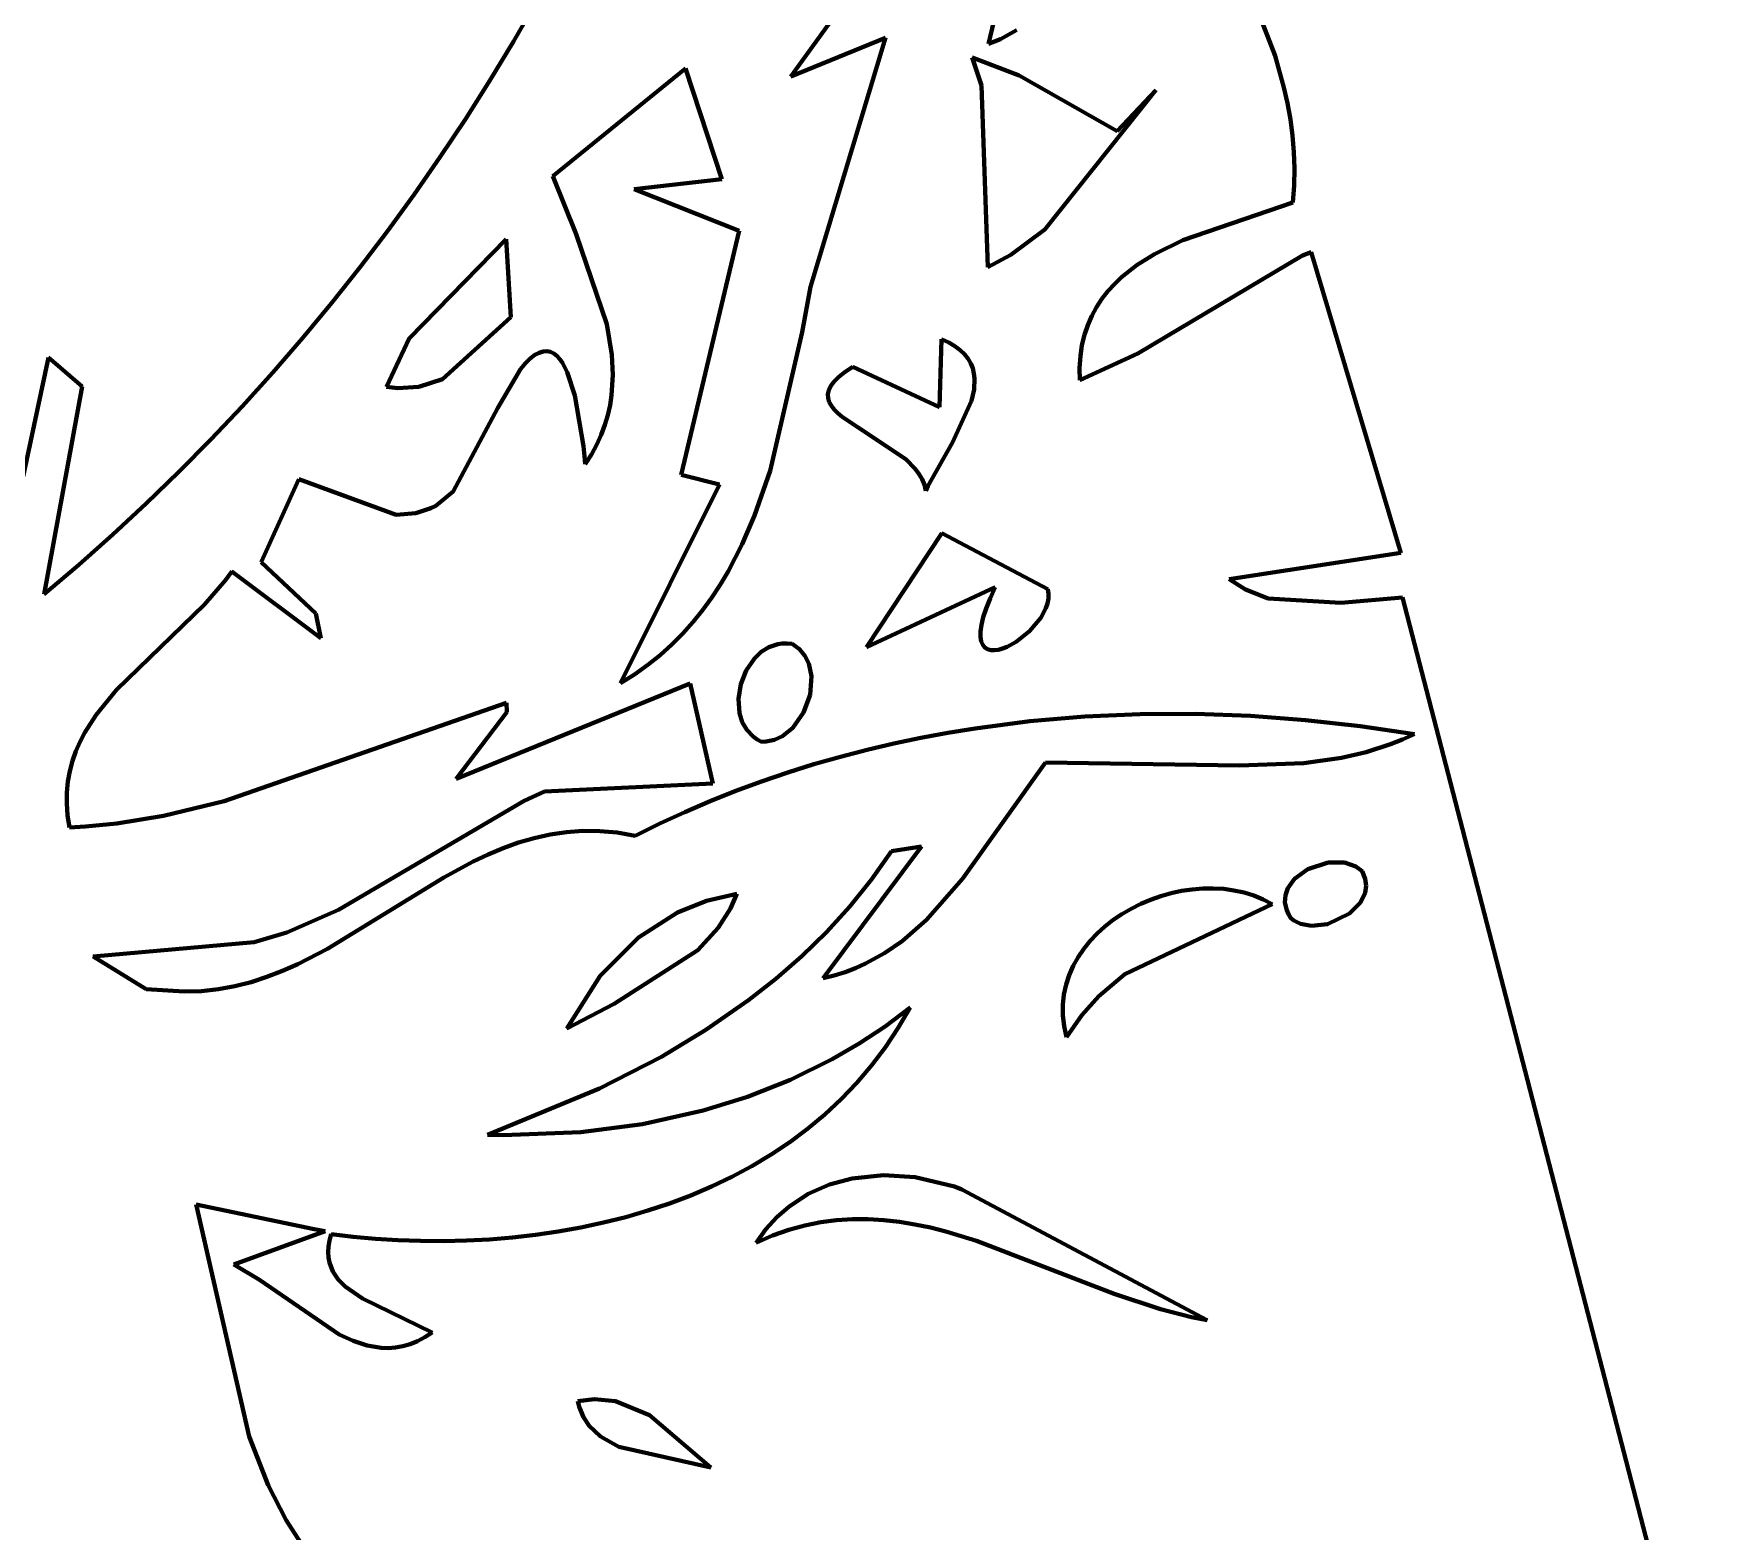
# Model space of a CAD drawing. Header units: millimetres. Extents: x 0 to 9.3, y 0 to 12.
# Drawn here: x 2.994 to 3.839, y 6.597 to 7.349 of the extents above; entities that cross this region are included whole.
import ezdxf

# ---------------------------------------------------------------- set-up
doc = ezdxf.new("R2010")
doc.units = ezdxf.units.MM
doc.layers.add('color#000000ff', color=7, linetype='CONTINUOUS', lineweight=100)
doc.layers.add('color#ffffffff', color=7, linetype='CONTINUOUS', lineweight=100)

msp = doc.modelspace()

# ---------------------------------------------------------------- linework, layer by layer
at = {"layer": 'color#000000ff'}
for p, q in [((3.47346, 7.34386), (3.49113, 7.41854)), ((3.61741, 7.33773), (3.59083, 7.40714)), ((3.40997, 7.37713), (3.37424, 7.32747)), ((3.23481, 7.34499), (3.24621, 7.36482)), ((3.48755, 7.35071), (3.47953, 7.34619)), ((3.22298, 7.3254), (3.23481, 7.34499)), ((3.37424, 7.32747), (3.42172, 7.34687)), ((3.42172, 7.34687), (3.38404, 7.22171)), ((3.47953, 7.34619), (3.47346, 7.34386)), ((3.32126, 7.33145), (3.25467, 7.2773)), ((3.33958, 7.27582), (3.32126, 7.33145)), ((3.46516, 7.33698), (3.48882, 7.3279)), ((3.46997, 7.32296), (3.46516, 7.33698)), ((3.62181, 7.32195), (3.61741, 7.33773)), ((3.21074, 7.30607), (3.22298, 7.3254)), ((3.47318, 7.2317), (3.46997, 7.32296)), ((3.48882, 7.3279), (3.53803, 7.3)), ((3.55745, 7.32062), (3.50176, 7.25051)), ((3.53803, 7.3), (3.55745, 7.32062)), ((3.62359, 7.31396), (3.62181, 7.32195)), ((3.19809, 7.28701), (3.21074, 7.30607)), ((3.62505, 7.30589), (3.62359, 7.31396)), ((3.62615, 7.29774), (3.62505, 7.30589)), ((3.62685, 7.28949), (3.62615, 7.29774)), ((3.62712, 7.28114), (3.62685, 7.28949)), ((3.18505, 7.26821), (3.19809, 7.28701)), ((3.62693, 7.27268), (3.62712, 7.28114)), ((3.25467, 7.2773), (3.26638, 7.2483)), ((3.29544, 7.27086), (3.33958, 7.27582)), ((3.62624, 7.2641), (3.62693, 7.27268)), ((3.1716, 7.2497), (3.18505, 7.26821)), ((3.3482, 7.24991), (3.29544, 7.27086)), ((3.57111, 7.2452), (3.62624, 7.2641)), ((3.15777, 7.23149), (3.1716, 7.2497)), ((3.26638, 7.2483), (3.28179, 7.20296)), ((3.3191, 7.12734), (3.3482, 7.24991)), ((3.50176, 7.25051), (3.48464, 7.23788)), ((3.23112, 7.24564), (3.18241, 7.19578)), ((3.23348, 7.2065), (3.23112, 7.24564)), ((3.54816, 7.23277), (3.55688, 7.23821)), ((3.55688, 7.23821), (3.57111, 7.2452)), ((3.63548, 7.23915), (3.63118, 7.23745)), ((3.68052, 7.08821), (3.63548, 7.23915)), ((3.14355, 7.21357), (3.15777, 7.23149)), ((3.48464, 7.23788), (3.47318, 7.2317)), ((3.54027, 7.22659), (3.54816, 7.23277)), ((3.63118, 7.23745), (3.5485, 7.18822)), ((3.38404, 7.22171), (3.37978, 7.19893)), ((3.53337, 7.21956), (3.53669, 7.22319)), ((3.53669, 7.22319), (3.54027, 7.22659)), ((3.12896, 7.19596), (3.14355, 7.21357)), ((3.52764, 7.2116), (3.53035, 7.2157)), ((3.53035, 7.2157), (3.53337, 7.21956)), ((3.19921, 7.17545), (3.23348, 7.2065)), ((3.52326, 7.20258), (3.52527, 7.20723)), ((3.52527, 7.20723), (3.52764, 7.2116)), ((3.11398, 7.17868), (3.12896, 7.19596)), ((3.18241, 7.19578), (3.17103, 7.17154)), ((3.28179, 7.20296), (3.28429, 7.18768)), ((3.37978, 7.19893), (3.36372, 7.12928)), ((3.52039, 7.19243), (3.52162, 7.19765)), ((3.52162, 7.19765), (3.52326, 7.20258)), ((3.24556, 7.18754), (3.2433, 7.1858)), ((3.2477, 7.1887), (3.24556, 7.18754)), ((3.24971, 7.18932), (3.2477, 7.1887)), ((3.25161, 7.18943), (3.24971, 7.18932)), ((3.25339, 7.18906), (3.25161, 7.18943)), ((3.25507, 7.18825), (3.25339, 7.18906)), ((3.25663, 7.18704), (3.25507, 7.18825)), ((3.28429, 7.18768), (3.28478, 7.17752)), ((3.44876, 7.16131), (3.44982, 7.19553)), ((3.44982, 7.19553), (3.45344, 7.19385)), ((3.45344, 7.19385), (3.45655, 7.19201)), ((3.45655, 7.19201), (3.45919, 7.19003)), ((3.45919, 7.19003), (3.46138, 7.18792)), ((3.46138, 7.18792), (3.46315, 7.18568)), ((3.5485, 7.18822), (3.5193, 7.17482)), ((3.51957, 7.18688), (3.52039, 7.19243)), ((2.98862, 7.12652), (3.00127, 7.18625)), ((3.00127, 7.18625), (3.01824, 7.17174)), ((3.23838, 7.18043), (3.22701, 7.16105)), ((3.24091, 7.18344), (3.23838, 7.18043)), ((3.2433, 7.1858), (3.24091, 7.18344)), ((3.25809, 7.18547), (3.25663, 7.18704)), ((3.25945, 7.18356), (3.25809, 7.18547)), ((3.26189, 7.17889), (3.25945, 7.18356)), ((3.26572, 7.16711), (3.26189, 7.17889)), ((3.39832, 7.17663), (3.40141, 7.17909)), ((3.40141, 7.17909), (3.40526, 7.18166)), ((3.40526, 7.18166), (3.44876, 7.16131)), ((3.46315, 7.18568), (3.46451, 7.18333)), ((3.46451, 7.18333), (3.4655, 7.18087)), ((3.4655, 7.18087), (3.46614, 7.17831)), ((3.51921, 7.18102), (3.51957, 7.18688)), ((3.5193, 7.17482), (3.51921, 7.18102)), ((3.01824, 7.17174), (2.99919, 7.06737)), ((3.09865, 7.16172), (3.11398, 7.17868)), ((3.17103, 7.17154), (3.17672, 7.1709)), ((3.17672, 7.1709), (3.1873, 7.17154)), ((3.1873, 7.17154), (3.19921, 7.17545)), ((3.28478, 7.17752), (3.28415, 7.16741)), ((3.39325, 7.16989), (3.39429, 7.17205)), ((3.39429, 7.17205), (3.39597, 7.17429)), ((3.39597, 7.17429), (3.39832, 7.17663)), ((3.46614, 7.17831), (3.46645, 7.17567)), ((3.46645, 7.17567), (3.46618, 7.17017)), ((3.27001, 7.14179), (3.26572, 7.16711)), ((3.28337, 7.16239), (3.28225, 7.15738)), ((3.28415, 7.16741), (3.28337, 7.16239)), ((3.3928, 7.16782), (3.39325, 7.16989)), ((3.3929, 7.16582), (3.3928, 7.16782)), ((3.3935, 7.16388), (3.3929, 7.16582)), ((3.39455, 7.16199), (3.3935, 7.16388)), ((3.39601, 7.16013), (3.39455, 7.16199)), ((3.46491, 7.16443), (3.45533, 7.14362)), ((3.46618, 7.17017), (3.46491, 7.16443)), ((3.08295, 7.1451), (3.09865, 7.16172)), ((3.22701, 7.16105), (3.20463, 7.11903)), ((3.28225, 7.15738), (3.28078, 7.1524)), ((3.39784, 7.15831), (3.39601, 7.16013)), ((3.39998, 7.15651), (3.39784, 7.15831)), ((3.4079, 7.15113), (3.39998, 7.15651)), ((3.06689, 7.12882), (3.08295, 7.1451)), ((3.27893, 7.14745), (3.27669, 7.14252)), ((3.28078, 7.1524), (3.27893, 7.14745)), ((3.4319, 7.1352), (3.4079, 7.15113)), ((3.27056, 7.13675), (3.27001, 7.14179)), ((3.27094, 7.13278), (3.27056, 7.13675)), ((3.27403, 7.13763), (3.27094, 7.13278)), ((3.27669, 7.14252), (3.27403, 7.13763)), ((3.45533, 7.14362), (3.44301, 7.12172)), ((3.05048, 7.11291), (3.06689, 7.12882)), ((3.36372, 7.12928), (3.35595, 7.10689)), ((3.43661, 7.13042), (3.4319, 7.1352)), ((3.43852, 7.12786), (3.43661, 7.13042)), ((3.1271, 7.12522), (3.10819, 7.08339)), ((3.17602, 7.10719), (3.1271, 7.12522)), ((3.28868, 7.02271), (3.33832, 7.12255)), ((3.33832, 7.12255), (3.3191, 7.12734)), ((3.44008, 7.12517), (3.43852, 7.12786)), ((3.44124, 7.12233), (3.44008, 7.12517)), ((3.44196, 7.11935), (3.44124, 7.12233)), ((3.44301, 7.12172), (3.44196, 7.11935)), ((3.03372, 7.09735), (3.05048, 7.11291)), ((3.19587, 7.11175), (3.19336, 7.11056)), ((3.20463, 7.11903), (3.19587, 7.11175)), ((3.18586, 7.10812), (3.17602, 7.10719)), ((3.19336, 7.11056), (3.18586, 7.10812)), ((3.35595, 7.10689), (3.34976, 7.09254)), ((3.01662, 7.08217), (3.03372, 7.09735)), ((3.41219, 7.04077), (3.45007, 7.09811)), ((3.45007, 7.09811), (3.50323, 7.06984)), ((3.34976, 7.09254), (3.34263, 7.07877)), ((3.59439, 7.07487), (3.68052, 7.08821)), ((2.99919, 7.06737), (3.01662, 7.08217)), ((3.09344, 7.0787), (3.09031, 7.07444)), ((3.13811, 7.04526), (3.09344, 7.0787)), ((3.10819, 7.08339), (3.13557, 7.05762)), ((3.34263, 7.07877), (3.33867, 7.07214)), ((3.09031, 7.07444), (3.07969, 7.06219)), ((3.33867, 7.07214), (3.33443, 7.0657)), ((3.47683, 7.07091), (3.41219, 7.04077)), ((3.47424, 7.06523), (3.47683, 7.07091)), ((3.50323, 7.06984), (3.50359, 7.06754)), ((3.6025, 7.06973), (3.59439, 7.07487)), ((3.61387, 7.06529), (3.6025, 7.06973)), ((3.07969, 7.06219), (3.03554, 7.01933)), ((3.33443, 7.0657), (3.3299, 7.05947)), ((3.47223, 7.0602), (3.47424, 7.06523)), ((3.50305, 7.06278), (3.50223, 7.06035)), ((3.50352, 7.06518), (3.50305, 7.06278)), ((3.50359, 7.06754), (3.50352, 7.06518)), ((3.65042, 7.06312), (3.61387, 7.06529)), ((3.68136, 7.06573), (3.65042, 7.06312)), ((3.83947, 6.45528), (3.68136, 7.06573)), ((3.13557, 7.05762), (3.13811, 7.04526)), ((3.32505, 7.05345), (3.31989, 7.04766)), ((3.3299, 7.05947), (3.32505, 7.05345)), ((3.46985, 7.05193), (3.47079, 7.05577)), ((3.47079, 7.05577), (3.47223, 7.0602)), ((3.49967, 7.05556), (3.49411, 7.04889)), ((3.50223, 7.06035), (3.49967, 7.05556)), ((3.31989, 7.04766), (3.31438, 7.04212)), ((3.46938, 7.04591), (3.4694, 7.04866)), ((3.46977, 7.04368), (3.46938, 7.04591)), ((3.4694, 7.04866), (3.46985, 7.05193)), ((3.47052, 7.04192), (3.46977, 7.04368)), ((3.49411, 7.04889), (3.48739, 7.04348)), ((3.30852, 7.03684), (3.3023, 7.03184)), ((3.31438, 7.04212), (3.30852, 7.03684)), ((3.35174, 7.02909), (3.35585, 7.03513)), ((3.35585, 7.03513), (3.35928, 7.03838)), ((3.35928, 7.03838), (3.3632, 7.04083)), ((3.3632, 7.04083), (3.36756, 7.04232)), ((3.36756, 7.04232), (3.36989, 7.04265)), ((3.36989, 7.04265), (3.37231, 7.04268)), ((3.37231, 7.04268), (3.37482, 7.04239)), ((3.37482, 7.04239), (3.37849, 7.03975)), ((3.37849, 7.03975), (3.38125, 7.03644)), ((3.38125, 7.03644), (3.38317, 7.0326)), ((3.4716, 7.04063), (3.47052, 7.04192)), ((3.47296, 7.03976), (3.4716, 7.04063)), ((3.47457, 7.03929), (3.47296, 7.03976)), ((3.4764, 7.0392), (3.47457, 7.03929)), ((3.4784, 7.03946), (3.4764, 7.0392)), ((3.48054, 7.04005), (3.4784, 7.03946)), ((3.48278, 7.04093), (3.48054, 7.04005)), ((3.48739, 7.04348), (3.48278, 7.04093)), ((3.29569, 7.02712), (3.28868, 7.02271)), ((3.3023, 7.03184), (3.29569, 7.02712)), ((3.34902, 7.02213), (3.35174, 7.02909)), ((3.38317, 7.0326), (3.38455, 7.02613)), ((3.03554, 7.01933), (3.02531, 7.0068)), ((3.20601, 6.97458), (3.3236, 7.02258)), ((3.3236, 7.02258), (3.33492, 6.97225)), ((3.34785, 7.01479), (3.34902, 7.02213)), ((3.38455, 7.02613), (3.38385, 7.01689)), ((3.08964, 6.96347), (3.23139, 7.01284)), ((3.23139, 7.01284), (3.23159, 7.0082)), ((3.34839, 7.0076), (3.34785, 7.01479)), ((3.38385, 7.01689), (3.38061, 7.00793)), ((3.02531, 7.0068), (3.01965, 6.99794)), ((3.23159, 7.0082), (3.20601, 6.97458)), ((3.34979, 7.00316), (3.34839, 7.0076)), ((3.35208, 6.99918), (3.34979, 7.00316)), ((3.38061, 7.00793), (3.37522, 7.00029)), ((3.46671, 7), (3.4942, 7.00354)), ((3.4942, 7.00354), (3.52184, 7.00591)), ((3.52184, 7.00591), (3.54957, 7.00712)), ((3.54957, 7.00712), (3.57732, 7.00722)), ((3.57732, 7.00722), (3.60504, 7.00623)), ((3.60504, 7.00623), (3.63266, 7.00419)), ((3.63266, 7.00419), (3.66012, 7.00113)), ((3.01724, 6.99331), (3.01516, 6.98855)), ((3.01965, 6.99794), (3.01724, 6.99331)), ((3.3553, 6.99583), (3.35208, 6.99918)), ((3.35728, 6.99444), (3.3553, 6.99583)), ((3.35951, 6.99326), (3.35728, 6.99444)), ((3.36176, 6.99333), (3.35951, 6.99326)), ((3.36603, 6.99424), (3.36176, 6.99333)), ((3.36999, 6.99608), (3.36603, 6.99424)), ((3.37522, 7.00029), (3.36999, 6.99608)), ((3.4259, 6.99239), (3.43944, 6.99524)), ((3.43944, 6.99524), (3.45305, 6.99777)), ((3.45305, 6.99777), (3.46671, 7)), ((3.66012, 7.00113), (3.68736, 6.99707)), ((3.6814, 6.99437), (3.67539, 6.99198)), ((3.68736, 6.99707), (3.6814, 6.99437)), ((3.01516, 6.98855), (3.01343, 6.98363)), ((3.38577, 6.98196), (3.39906, 6.98576)), ((3.39906, 6.98576), (3.41244, 6.98924)), ((3.41244, 6.98924), (3.4259, 6.99239)), ((3.65075, 6.9852), (3.63178, 6.98254)), ((3.66317, 6.98807), (3.65075, 6.9852)), ((3.67539, 6.99198), (3.66317, 6.98807)), ((3.01207, 6.97854), (3.01112, 6.97328)), ((3.01343, 6.98363), (3.01207, 6.97854)), ((3.35951, 6.97337), (3.37259, 6.97783)), ((3.37259, 6.97783), (3.38577, 6.98196)), ((3.50212, 6.98288), (3.46033, 6.92438)), ((3.59952, 6.9814), (3.50212, 6.98288)), ((3.63178, 6.98254), (3.59952, 6.9814)), ((3.0106, 6.96783), (3.01053, 6.96218)), ((3.01112, 6.97328), (3.0106, 6.96783)), ((3.2505, 6.96835), (3.24016, 6.96367)), ((3.33492, 6.97225), (3.2505, 6.96835)), ((3.33371, 6.96344), (3.34655, 6.96858)), ((3.34655, 6.96858), (3.35951, 6.97337)), ((3.01053, 6.96218), (3.01095, 6.95631)), ((3.05908, 6.95597), (3.08964, 6.96347)), ((3.24016, 6.96367), (3.14704, 6.90887)), ((3.321, 6.95797), (3.33371, 6.96344)), ((3.01095, 6.95631), (3.01188, 6.95022)), ((3.01188, 6.95022), (3.01989, 6.95063)), ((3.01989, 6.95063), (3.03572, 6.95214)), ((3.03572, 6.95214), (3.05908, 6.95597)), ((3.296, 6.94597), (3.30843, 6.95215)), ((3.30843, 6.95215), (3.321, 6.95797)), ((3.22971, 6.93981), (3.23743, 6.9426)), ((3.23743, 6.9426), (3.24527, 6.94491)), ((3.24527, 6.94491), (3.25326, 6.94671)), ((3.25326, 6.94671), (3.26142, 6.94793)), ((3.26142, 6.94793), (3.26976, 6.94852)), ((3.26976, 6.94852), (3.27829, 6.94843)), ((3.27829, 6.94843), (3.28703, 6.9476)), ((3.28703, 6.9476), (3.296, 6.94597)), ((3.21462, 6.93304), (3.22211, 6.9366)), ((3.22211, 6.9366), (3.22971, 6.93981)), ((3.39036, 6.87444), (3.43978, 6.94065)), ((3.42478, 6.93834), (3.41467, 6.924)), ((3.43978, 6.94065), (3.42478, 6.93834)), ((3.19985, 6.92504), (3.21462, 6.93304)), ((3.6271, 6.92442), (3.63374, 6.92931)), ((3.63374, 6.92931), (3.64395, 6.93264)), ((3.64395, 6.93264), (3.6523, 6.93254)), ((3.6523, 6.93254), (3.65794, 6.93055)), ((3.65794, 6.93055), (3.66115, 6.92822)), ((3.66115, 6.92822), (3.66268, 6.92449)), ((3.14153, 6.88926), (3.19985, 6.92504)), ((3.34709, 6.91681), (3.33173, 6.9134)), ((3.34379, 6.90952), (3.34709, 6.91681)), ((3.41467, 6.924), (3.40374, 6.91043)), ((3.46033, 6.92438), (3.44224, 6.90381)), ((3.55997, 6.91572), (3.56517, 6.91719)), ((3.56517, 6.91719), (3.57044, 6.91832)), ((3.57044, 6.91832), (3.57574, 6.91912)), ((3.57574, 6.91912), (3.58105, 6.91955)), ((3.58105, 6.91955), (3.58634, 6.91962)), ((3.58634, 6.91962), (3.59158, 6.91931)), ((3.59158, 6.91931), (3.59673, 6.91861)), ((3.59673, 6.91861), (3.60177, 6.91751)), ((3.60177, 6.91751), (3.60666, 6.916)), ((3.62252, 6.91626), (3.62374, 6.91975)), ((3.62374, 6.91975), (3.6271, 6.92442)), ((3.66258, 6.91733), (3.66022, 6.91245)), ((3.66311, 6.92084), (3.66258, 6.91733)), ((3.66268, 6.92449), (3.66311, 6.92084)), ((3.14704, 6.90887), (3.12108, 6.89753)), ((3.33173, 6.9134), (3.31731, 6.90758)), ((3.33764, 6.89974), (3.34379, 6.90952)), ((3.40374, 6.91043), (3.39204, 6.89761)), ((3.54046, 6.90672), (3.54509, 6.90941)), ((3.61589, 6.9117), (3.54197, 6.87652)), ((3.54509, 6.90941), (3.5499, 6.91182)), ((3.5499, 6.91182), (3.55487, 6.91392)), ((3.55487, 6.91392), (3.55997, 6.91572)), ((3.60666, 6.916), (3.61138, 6.91407)), ((3.61138, 6.91407), (3.61589, 6.9117)), ((3.6223, 6.91254), (3.62252, 6.91626)), ((3.62319, 6.90865), (3.6223, 6.91254)), ((3.6241, 6.90665), (3.62319, 6.90865)), ((3.66022, 6.91245), (3.65479, 6.90692)), ((3.31731, 6.90758), (3.2977, 6.895)), ((3.44224, 6.90381), (3.43005, 6.89318)), ((3.52804, 6.89701), (3.53191, 6.90051)), ((3.53191, 6.90051), (3.53606, 6.90375)), ((3.53606, 6.90375), (3.54046, 6.90672)), ((3.62534, 6.90463), (3.6241, 6.90665)), ((3.62684, 6.90352), (3.62534, 6.90463)), ((3.63015, 6.90188), (3.62684, 6.90352)), ((3.63574, 6.90081), (3.63015, 6.90188)), ((3.6437, 6.90166), (3.63574, 6.90081)), ((3.65479, 6.90692), (3.6437, 6.90166)), ((3.10459, 6.89264), (3.02371, 6.88536)), ((3.12108, 6.89753), (3.10459, 6.89264)), ((3.2977, 6.895), (3.27835, 6.87564)), ((3.3275, 6.88855), (3.33764, 6.89974)), ((3.39204, 6.89761), (3.37964, 6.88552)), ((3.43005, 6.89318), (3.4212, 6.88704)), ((3.52126, 6.88929), (3.52447, 6.89327)), ((3.52447, 6.89327), (3.52804, 6.89701)), ((3.02371, 6.88536), (3.05034, 6.86893)), ((3.12649, 6.88152), (3.14153, 6.88926)), ((3.28544, 6.86169), (3.3275, 6.88855)), ((3.37964, 6.88552), (3.36659, 6.87413)), ((3.4212, 6.88704), (3.41168, 6.8818)), ((3.51596, 6.88069), (3.51841, 6.8851)), ((3.51841, 6.8851), (3.52126, 6.88929)), ((3.10306, 6.87256), (3.111, 6.87512)), ((3.111, 6.87512), (3.11881, 6.87813)), ((3.11881, 6.87813), (3.12649, 6.88152)), ((3.27835, 6.87564), (3.26162, 6.84928)), ((3.396, 6.87585), (3.39036, 6.87444)), ((3.40143, 6.87756), (3.396, 6.87585)), ((3.40666, 6.87954), (3.40143, 6.87756)), ((3.41168, 6.8818), (3.40666, 6.87954)), ((3.5124, 6.87127), (3.51395, 6.87607)), ((3.51395, 6.87607), (3.51596, 6.88069)), ((3.54197, 6.87652), (3.52893, 6.86553)), ((3.05034, 6.86893), (3.06951, 6.86778)), ((3.06951, 6.86778), (3.07819, 6.86805)), ((3.07819, 6.86805), (3.08667, 6.86897)), ((3.08667, 6.86897), (3.09495, 6.87049)), ((3.09495, 6.87049), (3.10306, 6.87256)), ((3.36659, 6.87413), (3.35296, 6.86342)), ((3.5108, 6.86115), (3.51134, 6.8663)), ((3.51134, 6.8663), (3.5124, 6.87127)), ((3.26162, 6.84928), (3.28544, 6.86169)), ((3.35296, 6.86342), (3.33154, 6.84856)), ((3.42146, 6.85029), (3.43403, 6.85978)), ((3.43403, 6.85978), (3.4281, 6.84953)), ((3.51082, 6.85585), (3.5108, 6.86115)), ((3.52893, 6.86553), (3.52024, 6.85588)), ((3.40843, 6.84164), (3.42146, 6.85029)), ((3.4281, 6.84953), (3.42166, 6.83981)), ((3.51143, 6.8504), (3.51082, 6.85585)), ((3.51264, 6.84482), (3.51143, 6.8504)), ((3.52024, 6.85588), (3.51264, 6.84482)), ((3.33154, 6.84856), (3.30914, 6.83506)), ((3.39496, 6.83378), (3.40843, 6.84164)), ((3.30914, 6.83506), (3.2781, 6.81906)), ((3.37404, 6.82348), (3.39496, 6.83378)), ((3.42166, 6.83981), (3.41473, 6.83061)), ((3.41473, 6.83061), (3.40733, 6.82193)), ((3.2781, 6.81906), (3.22186, 6.7959)), ((3.35238, 6.8149), (3.37404, 6.82348)), ((3.40733, 6.82193), (3.39949, 6.81374)), ((3.29966, 6.80123), (3.3301, 6.80798)), ((3.3301, 6.80798), (3.35238, 6.8149)), ((3.39949, 6.81374), (3.39124, 6.80606)), ((3.26868, 6.79719), (3.29966, 6.80123)), ((3.3826, 6.79886), (3.37359, 6.79214)), ((3.39124, 6.80606), (3.3826, 6.79886)), ((3.22186, 6.7959), (3.22966, 6.79573)), ((3.22966, 6.79573), (3.26868, 6.79719)), ((3.37359, 6.79214), (3.36424, 6.78588)), ((3.36424, 6.78588), (3.35457, 6.78009)), ((3.34461, 6.77475), (3.33439, 6.76985)), ((3.35457, 6.78009), (3.34461, 6.77475)), ((3.39359, 6.7708), (3.40491, 6.77385)), ((3.40491, 6.77385), (3.42063, 6.77549)), ((3.42063, 6.77549), (3.43664, 6.7745)), ((3.43664, 6.7745), (3.4563, 6.76979)), ((3.32392, 6.76539), (3.31323, 6.76135)), ((3.33439, 6.76985), (3.32392, 6.76539)), ((3.37308, 6.75973), (3.38291, 6.76612)), ((3.38291, 6.76612), (3.39359, 6.7708)), ((3.4563, 6.76979), (3.4601, 6.76841)), ((3.4601, 6.76841), (3.58318, 6.70279)), ((3.13484, 6.74851), (3.07547, 6.76078)), ((3.07547, 6.76078), (3.1021, 6.6443)), ((3.30234, 6.75773), (3.29129, 6.75451)), ((3.31323, 6.76135), (3.30234, 6.75773)), ((3.36709, 6.7545), (3.37308, 6.75973)), ((3.14036, 6.74737), (3.13484, 6.74851)), ((3.26877, 6.74927), (3.25735, 6.74723)), ((3.28009, 6.7517), (3.26877, 6.74927)), ((3.29129, 6.75451), (3.28009, 6.7517)), ((3.35677, 6.74161), (3.36164, 6.74847)), ((3.36164, 6.74847), (3.36709, 6.7545)), ((3.37308, 6.74808), (3.36495, 6.74519)), ((3.38116, 6.75031), (3.37308, 6.74808)), ((3.38918, 6.75194), (3.38116, 6.75031)), ((3.39716, 6.75298), (3.38918, 6.75194)), ((3.40509, 6.75348), (3.39716, 6.75298)), ((3.41299, 6.75349), (3.40509, 6.75348)), ((3.42085, 6.75303), (3.41299, 6.75349)), ((3.42868, 6.75214), (3.42085, 6.75303)), ((3.43647, 6.75086), (3.42868, 6.75214)), ((3.44424, 6.74923), (3.43647, 6.75086)), ((3.45199, 6.74729), (3.44424, 6.74923)), ((3.09444, 6.73062), (3.14036, 6.74737)), ((3.14202, 6.73966), (3.14187, 6.73683)), ((3.14249, 6.74267), (3.14202, 6.73966)), ((3.14331, 6.74586), (3.14249, 6.74267)), ((3.15434, 6.74457), (3.14331, 6.74586)), ((3.16551, 6.74357), (3.15434, 6.74457)), ((3.17681, 6.74288), (3.16551, 6.74357)), ((3.18821, 6.7425), (3.17681, 6.74288)), ((3.19969, 6.74243), (3.18821, 6.7425)), ((3.21122, 6.7427), (3.19969, 6.74243)), ((3.22277, 6.7433), (3.21122, 6.7427)), ((3.23433, 6.74425), (3.22277, 6.7433)), ((3.24586, 6.74556), (3.23433, 6.74425)), ((3.25735, 6.74723), (3.24586, 6.74556)), ((3.36495, 6.74519), (3.35677, 6.74161)), ((3.46742, 6.74262), (3.45199, 6.74729)), ((3.53656, 6.716), (3.46742, 6.74262)), ((3.14187, 6.73683), (3.14203, 6.73418)), ((3.14203, 6.73418), (3.14249, 6.73168)), ((3.14249, 6.73168), (3.14419, 6.72713)), ((3.10732, 6.72306), (3.09444, 6.73062)), ((3.14738, 6.69548), (3.10732, 6.72306)), ((3.14419, 6.72713), (3.14685, 6.72312)), ((3.14685, 6.72312), (3.15032, 6.71957)), ((3.15032, 6.71957), (3.15909, 6.71357)), ((3.55976, 6.70826), (3.53656, 6.716)), ((3.15909, 6.71357), (3.19406, 6.69656)), ((3.57535, 6.7043), (3.55976, 6.70826)), ((3.58318, 6.70279), (3.57535, 6.7043)), ((3.15432, 6.69227), (3.14738, 6.69548)), ((3.16133, 6.68999), (3.15432, 6.69227)), ((3.16844, 6.68884), (3.16133, 6.68999)), ((3.17202, 6.68874), (3.16844, 6.68884)), ((3.17563, 6.68901), (3.17202, 6.68874)), ((3.17927, 6.68966), (3.17563, 6.68901)), ((3.18293, 6.69071), (3.17927, 6.68966)), ((3.18661, 6.6922), (3.18293, 6.69071)), ((3.19032, 6.69414), (3.18661, 6.6922)), ((3.19406, 6.69656), (3.19032, 6.69414)), ((3.26713, 6.66196), (3.27555, 6.66298)), ((3.26789, 6.65914), (3.26713, 6.66196)), ((3.27003, 6.65407), (3.26789, 6.65914)), ((3.27555, 6.66298), (3.28615, 6.66198)), ((3.28615, 6.66198), (3.30314, 6.65504)), ((3.30314, 6.65504), (3.33392, 6.62868)), ((3.27294, 6.64971), (3.27003, 6.65407)), ((3.27854, 6.64434), (3.27294, 6.64971)), ((3.1021, 6.6443), (3.11172, 6.61979)), ((3.28782, 6.63905), (3.27854, 6.64434)), ((3.33392, 6.62868), (3.28782, 6.63905)), ((3.11172, 6.61979), (3.12078, 6.60225)), ((3.12078, 6.60225), (3.12786, 6.59105))]:
    msp.add_line(p, q, dxfattribs=at)
at = {"layer": 'color#ffffffff'}
for p, q in [((3.49113, 7.41854), (3.47346, 7.34386)), ((3.59083, 7.40714), (3.61741, 7.33773)), ((3.37424, 7.32747), (3.40997, 7.37713)), ((3.24621, 7.36482), (3.23481, 7.34499)), ((3.47953, 7.34619), (3.48755, 7.35071)), ((3.23481, 7.34499), (3.22298, 7.3254)), ((3.42172, 7.34687), (3.37424, 7.32747)), ((3.38404, 7.22171), (3.42172, 7.34687)), ((3.47346, 7.34386), (3.47953, 7.34619)), ((3.25467, 7.2773), (3.32126, 7.33145)), ((3.32126, 7.33145), (3.33958, 7.27582)), ((3.46516, 7.33698), (3.46997, 7.32296)), ((3.48882, 7.3279), (3.46516, 7.33698)), ((3.61741, 7.33773), (3.62181, 7.32195)), ((3.22298, 7.3254), (3.21074, 7.30607)), ((3.46997, 7.32296), (3.47318, 7.2317)), ((3.53803, 7.3), (3.48882, 7.3279)), ((3.50176, 7.25051), (3.55745, 7.32062)), ((3.55745, 7.32062), (3.53803, 7.3)), ((3.62181, 7.32195), (3.62359, 7.31396)), ((3.21074, 7.30607), (3.19809, 7.28701)), ((3.62359, 7.31396), (3.62505, 7.30589)), ((3.62505, 7.30589), (3.62615, 7.29774)), ((3.62615, 7.29774), (3.62685, 7.28949)), ((3.62685, 7.28949), (3.62712, 7.28114)), ((3.19809, 7.28701), (3.18505, 7.26821)), ((3.62712, 7.28114), (3.62693, 7.27268)), ((3.26638, 7.2483), (3.25467, 7.2773)), ((3.33958, 7.27582), (3.29544, 7.27086)), ((3.62693, 7.27268), (3.62624, 7.2641)), ((3.18505, 7.26821), (3.1716, 7.2497)), ((3.29544, 7.27086), (3.3482, 7.24991)), ((3.62624, 7.2641), (3.57111, 7.2452)), ((3.1716, 7.2497), (3.15777, 7.23149)), ((3.28179, 7.20296), (3.26638, 7.2483)), ((3.3482, 7.24991), (3.3191, 7.12734)), ((3.48464, 7.23788), (3.50176, 7.25051)), ((3.18241, 7.19578), (3.23112, 7.24564)), ((3.23112, 7.24564), (3.23348, 7.2065)), ((3.55688, 7.23821), (3.54816, 7.23277)), ((3.57111, 7.2452), (3.55688, 7.23821)), ((3.63118, 7.23745), (3.63548, 7.23915)), ((3.63548, 7.23915), (3.68052, 7.08821)), ((3.15777, 7.23149), (3.14355, 7.21357)), ((3.47318, 7.2317), (3.48464, 7.23788)), ((3.54816, 7.23277), (3.54027, 7.22659)), ((3.5485, 7.18822), (3.63118, 7.23745)), ((3.37978, 7.19893), (3.38404, 7.22171)), ((3.53669, 7.22319), (3.53337, 7.21956)), ((3.54027, 7.22659), (3.53669, 7.22319)), ((3.14355, 7.21357), (3.12896, 7.19596)), ((3.53035, 7.2157), (3.52764, 7.2116)), ((3.53337, 7.21956), (3.53035, 7.2157)), ((3.23348, 7.2065), (3.19921, 7.17545)), ((3.52527, 7.20723), (3.52326, 7.20258)), ((3.52764, 7.2116), (3.52527, 7.20723)), ((3.12896, 7.19596), (3.11398, 7.17868)), ((3.17103, 7.17154), (3.18241, 7.19578)), ((3.28429, 7.18768), (3.28179, 7.20296)), ((3.36372, 7.12928), (3.37978, 7.19893)), ((3.52162, 7.19765), (3.52039, 7.19243)), ((3.52326, 7.20258), (3.52162, 7.19765)), ((3.2433, 7.1858), (3.24556, 7.18754)), ((3.24556, 7.18754), (3.2477, 7.1887)), ((3.2477, 7.1887), (3.24971, 7.18932)), ((3.24971, 7.18932), (3.25161, 7.18943)), ((3.25161, 7.18943), (3.25339, 7.18906)), ((3.25339, 7.18906), (3.25507, 7.18825)), ((3.25507, 7.18825), (3.25663, 7.18704)), ((3.28478, 7.17752), (3.28429, 7.18768)), ((3.44982, 7.19553), (3.44876, 7.16131)), ((3.45344, 7.19385), (3.44982, 7.19553)), ((3.45655, 7.19201), (3.45344, 7.19385)), ((3.45919, 7.19003), (3.45655, 7.19201)), ((3.46138, 7.18792), (3.45919, 7.19003)), ((3.46315, 7.18568), (3.46138, 7.18792)), ((3.5193, 7.17482), (3.5485, 7.18822)), ((3.52039, 7.19243), (3.51957, 7.18688)), ((3.00127, 7.18625), (2.98862, 7.12652)), ((3.01824, 7.17174), (3.00127, 7.18625)), ((3.22701, 7.16105), (3.23838, 7.18043)), ((3.23838, 7.18043), (3.24091, 7.18344)), ((3.24091, 7.18344), (3.2433, 7.1858)), ((3.25663, 7.18704), (3.25809, 7.18547)), ((3.25809, 7.18547), (3.25945, 7.18356)), ((3.25945, 7.18356), (3.26189, 7.17889)), ((3.26189, 7.17889), (3.26572, 7.16711)), ((3.40141, 7.17909), (3.39832, 7.17663)), ((3.40526, 7.18166), (3.40141, 7.17909)), ((3.44876, 7.16131), (3.40526, 7.18166)), ((3.46451, 7.18333), (3.46315, 7.18568)), ((3.4655, 7.18087), (3.46451, 7.18333)), ((3.46614, 7.17831), (3.4655, 7.18087)), ((3.51957, 7.18688), (3.51921, 7.18102)), ((3.51921, 7.18102), (3.5193, 7.17482)), ((2.99919, 7.06737), (3.01824, 7.17174)), ((3.11398, 7.17868), (3.09865, 7.16172)), ((3.17672, 7.1709), (3.17103, 7.17154)), ((3.1873, 7.17154), (3.17672, 7.1709)), ((3.19921, 7.17545), (3.1873, 7.17154)), ((3.28415, 7.16741), (3.28478, 7.17752)), ((3.39429, 7.17205), (3.39325, 7.16989)), ((3.39597, 7.17429), (3.39429, 7.17205)), ((3.39832, 7.17663), (3.39597, 7.17429)), ((3.46645, 7.17567), (3.46614, 7.17831)), ((3.46618, 7.17017), (3.46645, 7.17567)), ((3.26572, 7.16711), (3.27001, 7.14179)), ((3.28225, 7.15738), (3.28337, 7.16239)), ((3.28337, 7.16239), (3.28415, 7.16741)), ((3.39325, 7.16989), (3.3928, 7.16782)), ((3.3928, 7.16782), (3.3929, 7.16582)), ((3.3929, 7.16582), (3.3935, 7.16388)), ((3.3935, 7.16388), (3.39455, 7.16199)), ((3.39455, 7.16199), (3.39601, 7.16013)), ((3.45533, 7.14362), (3.46491, 7.16443)), ((3.46491, 7.16443), (3.46618, 7.17017)), ((3.09865, 7.16172), (3.08295, 7.1451)), ((3.20463, 7.11903), (3.22701, 7.16105)), ((3.28078, 7.1524), (3.28225, 7.15738)), ((3.39601, 7.16013), (3.39784, 7.15831)), ((3.39784, 7.15831), (3.39998, 7.15651)), ((3.39998, 7.15651), (3.4079, 7.15113)), ((3.08295, 7.1451), (3.06689, 7.12882)), ((3.27669, 7.14252), (3.27893, 7.14745)), ((3.27893, 7.14745), (3.28078, 7.1524)), ((3.4079, 7.15113), (3.4319, 7.1352)), ((3.27001, 7.14179), (3.27056, 7.13675)), ((3.27056, 7.13675), (3.27094, 7.13278)), ((3.27094, 7.13278), (3.27403, 7.13763)), ((3.27403, 7.13763), (3.27669, 7.14252)), ((3.44301, 7.12172), (3.45533, 7.14362)), ((3.06689, 7.12882), (3.05048, 7.11291)), ((3.35595, 7.10689), (3.36372, 7.12928)), ((3.4319, 7.1352), (3.43661, 7.13042)), ((3.43661, 7.13042), (3.43852, 7.12786)), ((3.10819, 7.08339), (3.1271, 7.12522)), ((3.1271, 7.12522), (3.17602, 7.10719)), ((3.33832, 7.12255), (3.28868, 7.02271)), ((3.3191, 7.12734), (3.33832, 7.12255)), ((3.43852, 7.12786), (3.44008, 7.12517)), ((3.44008, 7.12517), (3.44124, 7.12233)), ((3.44124, 7.12233), (3.44196, 7.11935)), ((3.44196, 7.11935), (3.44301, 7.12172)), ((3.05048, 7.11291), (3.03372, 7.09735)), ((3.19336, 7.11056), (3.19587, 7.11175)), ((3.19587, 7.11175), (3.20463, 7.11903)), ((3.17602, 7.10719), (3.18586, 7.10812)), ((3.18586, 7.10812), (3.19336, 7.11056)), ((3.34976, 7.09254), (3.35595, 7.10689)), ((3.03372, 7.09735), (3.01662, 7.08217)), ((3.45007, 7.09811), (3.41219, 7.04077)), ((3.50323, 7.06984), (3.45007, 7.09811)), ((3.34263, 7.07877), (3.34976, 7.09254)), ((3.68052, 7.08821), (3.59439, 7.07487)), ((3.01662, 7.08217), (2.99919, 7.06737)), ((3.09031, 7.07444), (3.09344, 7.0787)), ((3.09344, 7.0787), (3.13811, 7.04526)), ((3.13557, 7.05762), (3.10819, 7.08339)), ((3.33867, 7.07214), (3.34263, 7.07877)), ((3.07969, 7.06219), (3.09031, 7.07444)), ((3.33443, 7.0657), (3.33867, 7.07214)), ((3.41219, 7.04077), (3.47683, 7.07091)), ((3.47683, 7.07091), (3.47424, 7.06523)), ((3.50359, 7.06754), (3.50323, 7.06984)), ((3.59439, 7.07487), (3.6025, 7.06973)), ((3.6025, 7.06973), (3.61387, 7.06529)), ((3.03554, 7.01933), (3.07969, 7.06219)), ((3.3299, 7.05947), (3.33443, 7.0657)), ((3.47424, 7.06523), (3.47223, 7.0602)), ((3.50223, 7.06035), (3.50305, 7.06278)), ((3.50305, 7.06278), (3.50352, 7.06518)), ((3.50352, 7.06518), (3.50359, 7.06754)), ((3.61387, 7.06529), (3.65042, 7.06312)), ((3.65042, 7.06312), (3.68136, 7.06573)), ((3.68136, 7.06573), (3.83947, 6.45528)), ((3.13811, 7.04526), (3.13557, 7.05762)), ((3.31989, 7.04766), (3.32505, 7.05345)), ((3.32505, 7.05345), (3.3299, 7.05947)), ((3.47079, 7.05577), (3.46985, 7.05193)), ((3.47223, 7.0602), (3.47079, 7.05577)), ((3.49411, 7.04889), (3.49967, 7.05556)), ((3.49967, 7.05556), (3.50223, 7.06035)), ((3.31438, 7.04212), (3.31989, 7.04766)), ((3.4694, 7.04866), (3.46938, 7.04591)), ((3.46938, 7.04591), (3.46977, 7.04368)), ((3.46985, 7.05193), (3.4694, 7.04866)), ((3.46977, 7.04368), (3.47052, 7.04192)), ((3.48739, 7.04348), (3.49411, 7.04889)), ((3.3023, 7.03184), (3.30852, 7.03684)), ((3.30852, 7.03684), (3.31438, 7.04212)), ((3.35585, 7.03513), (3.35174, 7.02909)), ((3.35928, 7.03838), (3.35585, 7.03513)), ((3.3632, 7.04083), (3.35928, 7.03838)), ((3.36756, 7.04232), (3.3632, 7.04083)), ((3.36989, 7.04265), (3.36756, 7.04232)), ((3.37231, 7.04268), (3.36989, 7.04265)), ((3.37482, 7.04239), (3.37231, 7.04268)), ((3.37849, 7.03975), (3.37482, 7.04239)), ((3.38125, 7.03644), (3.37849, 7.03975)), ((3.38317, 7.0326), (3.38125, 7.03644)), ((3.47052, 7.04192), (3.4716, 7.04063)), ((3.4716, 7.04063), (3.47296, 7.03976)), ((3.47296, 7.03976), (3.47457, 7.03929)), ((3.47457, 7.03929), (3.4764, 7.0392)), ((3.4764, 7.0392), (3.4784, 7.03946)), ((3.4784, 7.03946), (3.48054, 7.04005)), ((3.48054, 7.04005), (3.48278, 7.04093)), ((3.48278, 7.04093), (3.48739, 7.04348)), ((3.28868, 7.02271), (3.29569, 7.02712)), ((3.29569, 7.02712), (3.3023, 7.03184)), ((3.35174, 7.02909), (3.34902, 7.02213)), ((3.38455, 7.02613), (3.38317, 7.0326)), ((3.02531, 7.0068), (3.03554, 7.01933)), ((3.3236, 7.02258), (3.20601, 6.97458)), ((3.33492, 6.97225), (3.3236, 7.02258)), ((3.34902, 7.02213), (3.34785, 7.01479)), ((3.38385, 7.01689), (3.38455, 7.02613)), ((3.23139, 7.01284), (3.08964, 6.96347)), ((3.23159, 7.0082), (3.23139, 7.01284)), ((3.34785, 7.01479), (3.34839, 7.0076)), ((3.38061, 7.00793), (3.38385, 7.01689)), ((3.01965, 6.99794), (3.02531, 7.0068)), ((3.20601, 6.97458), (3.23159, 7.0082)), ((3.34839, 7.0076), (3.34979, 7.00316)), ((3.34979, 7.00316), (3.35208, 6.99918)), ((3.37522, 7.00029), (3.38061, 7.00793)), ((3.4942, 7.00354), (3.46671, 7)), ((3.52184, 7.00591), (3.4942, 7.00354)), ((3.54957, 7.00712), (3.52184, 7.00591)), ((3.57732, 7.00722), (3.54957, 7.00712)), ((3.60504, 7.00623), (3.57732, 7.00722)), ((3.63266, 7.00419), (3.60504, 7.00623)), ((3.66012, 7.00113), (3.63266, 7.00419)), ((3.01516, 6.98855), (3.01724, 6.99331)), ((3.01724, 6.99331), (3.01965, 6.99794)), ((3.35208, 6.99918), (3.3553, 6.99583)), ((3.3553, 6.99583), (3.35728, 6.99444)), ((3.35728, 6.99444), (3.35951, 6.99326)), ((3.35951, 6.99326), (3.36176, 6.99333)), ((3.36176, 6.99333), (3.36603, 6.99424)), ((3.36603, 6.99424), (3.36999, 6.99608)), ((3.36999, 6.99608), (3.37522, 7.00029)), ((3.43944, 6.99524), (3.4259, 6.99239)), ((3.45305, 6.99777), (3.43944, 6.99524)), ((3.46671, 7), (3.45305, 6.99777)), ((3.68736, 6.99707), (3.66012, 7.00113)), ((3.67539, 6.99198), (3.6814, 6.99437)), ((3.6814, 6.99437), (3.68736, 6.99707)), ((3.01343, 6.98363), (3.01516, 6.98855)), ((3.39906, 6.98576), (3.38577, 6.98196)), ((3.41244, 6.98924), (3.39906, 6.98576)), ((3.4259, 6.99239), (3.41244, 6.98924)), ((3.63178, 6.98254), (3.65075, 6.9852)), ((3.65075, 6.9852), (3.66317, 6.98807)), ((3.66317, 6.98807), (3.67539, 6.99198)), ((3.01112, 6.97328), (3.01207, 6.97854)), ((3.01207, 6.97854), (3.01343, 6.98363)), ((3.37259, 6.97783), (3.35951, 6.97337)), ((3.38577, 6.98196), (3.37259, 6.97783)), ((3.46033, 6.92438), (3.50212, 6.98288)), ((3.50212, 6.98288), (3.59952, 6.9814)), ((3.59952, 6.9814), (3.63178, 6.98254)), ((3.01053, 6.96218), (3.0106, 6.96783)), ((3.0106, 6.96783), (3.01112, 6.97328)), ((3.24016, 6.96367), (3.2505, 6.96835)), ((3.2505, 6.96835), (3.33492, 6.97225)), ((3.34655, 6.96858), (3.33371, 6.96344)), ((3.35951, 6.97337), (3.34655, 6.96858)), ((3.01095, 6.95631), (3.01053, 6.96218)), ((3.08964, 6.96347), (3.05908, 6.95597)), ((3.14704, 6.90887), (3.24016, 6.96367)), ((3.33371, 6.96344), (3.321, 6.95797)), ((3.01188, 6.95022), (3.01095, 6.95631)), ((3.01989, 6.95063), (3.01188, 6.95022)), ((3.03572, 6.95214), (3.01989, 6.95063)), ((3.05908, 6.95597), (3.03572, 6.95214)), ((3.30843, 6.95215), (3.296, 6.94597)), ((3.321, 6.95797), (3.30843, 6.95215)), ((3.23743, 6.9426), (3.22971, 6.93981)), ((3.24527, 6.94491), (3.23743, 6.9426)), ((3.25326, 6.94671), (3.24527, 6.94491)), ((3.26142, 6.94793), (3.25326, 6.94671)), ((3.26976, 6.94852), (3.26142, 6.94793)), ((3.27829, 6.94843), (3.26976, 6.94852)), ((3.28703, 6.9476), (3.27829, 6.94843)), ((3.296, 6.94597), (3.28703, 6.9476)), ((3.22211, 6.9366), (3.21462, 6.93304)), ((3.22971, 6.93981), (3.22211, 6.9366)), ((3.43978, 6.94065), (3.39036, 6.87444)), ((3.41467, 6.924), (3.42478, 6.93834)), ((3.42478, 6.93834), (3.43978, 6.94065)), ((3.21462, 6.93304), (3.19985, 6.92504)), ((3.63374, 6.92931), (3.6271, 6.92442)), ((3.64395, 6.93264), (3.63374, 6.92931)), ((3.6523, 6.93254), (3.64395, 6.93264)), ((3.65794, 6.93055), (3.6523, 6.93254)), ((3.66115, 6.92822), (3.65794, 6.93055)), ((3.66268, 6.92449), (3.66115, 6.92822)), ((3.19985, 6.92504), (3.14153, 6.88926)), ((3.33173, 6.9134), (3.34709, 6.91681)), ((3.34709, 6.91681), (3.34379, 6.90952)), ((3.40374, 6.91043), (3.41467, 6.924)), ((3.44224, 6.90381), (3.46033, 6.92438)), ((3.56517, 6.91719), (3.55997, 6.91572)), ((3.57044, 6.91832), (3.56517, 6.91719)), ((3.57574, 6.91912), (3.57044, 6.91832)), ((3.58105, 6.91955), (3.57574, 6.91912)), ((3.58634, 6.91962), (3.58105, 6.91955)), ((3.59158, 6.91931), (3.58634, 6.91962)), ((3.59673, 6.91861), (3.59158, 6.91931)), ((3.60177, 6.91751), (3.59673, 6.91861)), ((3.60666, 6.916), (3.60177, 6.91751)), ((3.62374, 6.91975), (3.62252, 6.91626)), ((3.6271, 6.92442), (3.62374, 6.91975)), ((3.66022, 6.91245), (3.66258, 6.91733)), ((3.66258, 6.91733), (3.66311, 6.92084)), ((3.66311, 6.92084), (3.66268, 6.92449)), ((3.12108, 6.89753), (3.14704, 6.90887)), ((3.31731, 6.90758), (3.33173, 6.9134)), ((3.34379, 6.90952), (3.33764, 6.89974)), ((3.39204, 6.89761), (3.40374, 6.91043)), ((3.54509, 6.90941), (3.54046, 6.90672)), ((3.54197, 6.87652), (3.61589, 6.9117)), ((3.5499, 6.91182), (3.54509, 6.90941)), ((3.55487, 6.91392), (3.5499, 6.91182)), ((3.55997, 6.91572), (3.55487, 6.91392)), ((3.61138, 6.91407), (3.60666, 6.916)), ((3.61589, 6.9117), (3.61138, 6.91407)), ((3.62252, 6.91626), (3.6223, 6.91254)), ((3.6223, 6.91254), (3.62319, 6.90865)), ((3.62319, 6.90865), (3.6241, 6.90665)), ((3.65479, 6.90692), (3.66022, 6.91245)), ((3.2977, 6.895), (3.31731, 6.90758)), ((3.43005, 6.89318), (3.44224, 6.90381)), ((3.53191, 6.90051), (3.52804, 6.89701)), ((3.53606, 6.90375), (3.53191, 6.90051)), ((3.54046, 6.90672), (3.53606, 6.90375)), ((3.6241, 6.90665), (3.62534, 6.90463)), ((3.62534, 6.90463), (3.62684, 6.90352)), ((3.62684, 6.90352), (3.63015, 6.90188)), ((3.63015, 6.90188), (3.63574, 6.90081)), ((3.63574, 6.90081), (3.6437, 6.90166)), ((3.6437, 6.90166), (3.65479, 6.90692)), ((3.02371, 6.88536), (3.10459, 6.89264)), ((3.10459, 6.89264), (3.12108, 6.89753)), ((3.27835, 6.87564), (3.2977, 6.895)), ((3.33764, 6.89974), (3.3275, 6.88855)), ((3.37964, 6.88552), (3.39204, 6.89761)), ((3.4212, 6.88704), (3.43005, 6.89318)), ((3.52447, 6.89327), (3.52126, 6.88929)), ((3.52804, 6.89701), (3.52447, 6.89327)), ((3.05034, 6.86893), (3.02371, 6.88536)), ((3.14153, 6.88926), (3.12649, 6.88152)), ((3.3275, 6.88855), (3.28544, 6.86169)), ((3.36659, 6.87413), (3.37964, 6.88552)), ((3.41168, 6.8818), (3.4212, 6.88704)), ((3.51841, 6.8851), (3.51596, 6.88069)), ((3.52126, 6.88929), (3.51841, 6.8851)), ((3.111, 6.87512), (3.10306, 6.87256)), ((3.11881, 6.87813), (3.111, 6.87512)), ((3.12649, 6.88152), (3.11881, 6.87813)), ((3.26162, 6.84928), (3.27835, 6.87564)), ((3.39036, 6.87444), (3.396, 6.87585)), ((3.396, 6.87585), (3.40143, 6.87756)), ((3.40143, 6.87756), (3.40666, 6.87954)), ((3.40666, 6.87954), (3.41168, 6.8818)), ((3.51395, 6.87607), (3.5124, 6.87127)), ((3.51596, 6.88069), (3.51395, 6.87607)), ((3.52893, 6.86553), (3.54197, 6.87652)), ((3.06951, 6.86778), (3.05034, 6.86893)), ((3.07819, 6.86805), (3.06951, 6.86778)), ((3.08667, 6.86897), (3.07819, 6.86805)), ((3.09495, 6.87049), (3.08667, 6.86897)), ((3.10306, 6.87256), (3.09495, 6.87049)), ((3.35296, 6.86342), (3.36659, 6.87413)), ((3.51134, 6.8663), (3.5108, 6.86115)), ((3.5124, 6.87127), (3.51134, 6.8663)), ((3.28544, 6.86169), (3.26162, 6.84928)), ((3.33154, 6.84856), (3.35296, 6.86342)), ((3.43403, 6.85978), (3.42146, 6.85029)), ((3.4281, 6.84953), (3.43403, 6.85978)), ((3.5108, 6.86115), (3.51082, 6.85585)), ((3.52024, 6.85588), (3.52893, 6.86553)), ((3.42146, 6.85029), (3.40843, 6.84164)), ((3.42166, 6.83981), (3.4281, 6.84953)), ((3.51082, 6.85585), (3.51143, 6.8504)), ((3.51143, 6.8504), (3.51264, 6.84482)), ((3.51264, 6.84482), (3.52024, 6.85588)), ((3.30914, 6.83506), (3.33154, 6.84856)), ((3.40843, 6.84164), (3.39496, 6.83378)), ((3.2781, 6.81906), (3.30914, 6.83506)), ((3.39496, 6.83378), (3.37404, 6.82348)), ((3.41473, 6.83061), (3.42166, 6.83981)), ((3.40733, 6.82193), (3.41473, 6.83061)), ((3.22186, 6.7959), (3.2781, 6.81906)), ((3.37404, 6.82348), (3.35238, 6.8149)), ((3.39949, 6.81374), (3.40733, 6.82193)), ((3.3301, 6.80798), (3.29966, 6.80123)), ((3.35238, 6.8149), (3.3301, 6.80798)), ((3.39124, 6.80606), (3.39949, 6.81374)), ((3.29966, 6.80123), (3.26868, 6.79719)), ((3.37359, 6.79214), (3.3826, 6.79886)), ((3.3826, 6.79886), (3.39124, 6.80606)), ((3.22966, 6.79573), (3.22186, 6.7959)), ((3.26868, 6.79719), (3.22966, 6.79573)), ((3.36424, 6.78588), (3.37359, 6.79214)), ((3.35457, 6.78009), (3.36424, 6.78588)), ((3.33439, 6.76985), (3.34461, 6.77475)), ((3.34461, 6.77475), (3.35457, 6.78009)), ((3.40491, 6.77385), (3.39359, 6.7708)), ((3.42063, 6.77549), (3.40491, 6.77385)), ((3.43664, 6.7745), (3.42063, 6.77549)), ((3.4563, 6.76979), (3.43664, 6.7745)), ((3.31323, 6.76135), (3.32392, 6.76539)), ((3.32392, 6.76539), (3.33439, 6.76985)), ((3.38291, 6.76612), (3.37308, 6.75973)), ((3.39359, 6.7708), (3.38291, 6.76612)), ((3.4601, 6.76841), (3.4563, 6.76979)), ((3.58318, 6.70279), (3.4601, 6.76841)), ((3.1021, 6.6443), (3.07547, 6.76078)), ((3.07547, 6.76078), (3.13484, 6.74851)), ((3.29129, 6.75451), (3.30234, 6.75773)), ((3.30234, 6.75773), (3.31323, 6.76135)), ((3.37308, 6.75973), (3.36709, 6.7545)), ((3.13484, 6.74851), (3.14036, 6.74737)), ((3.25735, 6.74723), (3.26877, 6.74927)), ((3.26877, 6.74927), (3.28009, 6.7517)), ((3.28009, 6.7517), (3.29129, 6.75451)), ((3.36164, 6.74847), (3.35677, 6.74161)), ((3.36709, 6.7545), (3.36164, 6.74847)), ((3.36495, 6.74519), (3.37308, 6.74808)), ((3.37308, 6.74808), (3.38116, 6.75031)), ((3.38116, 6.75031), (3.38918, 6.75194)), ((3.38918, 6.75194), (3.39716, 6.75298)), ((3.39716, 6.75298), (3.40509, 6.75348)), ((3.40509, 6.75348), (3.41299, 6.75349)), ((3.41299, 6.75349), (3.42085, 6.75303)), ((3.42085, 6.75303), (3.42868, 6.75214)), ((3.42868, 6.75214), (3.43647, 6.75086)), ((3.43647, 6.75086), (3.44424, 6.74923)), ((3.44424, 6.74923), (3.45199, 6.74729)), ((3.14036, 6.74737), (3.09444, 6.73062)), ((3.14187, 6.73683), (3.14202, 6.73966)), ((3.14202, 6.73966), (3.14249, 6.74267)), ((3.14249, 6.74267), (3.14331, 6.74586)), ((3.14331, 6.74586), (3.15434, 6.74457)), ((3.15434, 6.74457), (3.16551, 6.74357)), ((3.16551, 6.74357), (3.17681, 6.74288)), ((3.17681, 6.74288), (3.18821, 6.7425)), ((3.18821, 6.7425), (3.19969, 6.74243)), ((3.19969, 6.74243), (3.21122, 6.7427)), ((3.21122, 6.7427), (3.22277, 6.7433)), ((3.22277, 6.7433), (3.23433, 6.74425)), ((3.23433, 6.74425), (3.24586, 6.74556)), ((3.24586, 6.74556), (3.25735, 6.74723)), ((3.35677, 6.74161), (3.36495, 6.74519)), ((3.45199, 6.74729), (3.46742, 6.74262)), ((3.46742, 6.74262), (3.53656, 6.716)), ((3.14203, 6.73418), (3.14187, 6.73683)), ((3.14249, 6.73168), (3.14203, 6.73418)), ((3.14419, 6.72713), (3.14249, 6.73168)), ((3.09444, 6.73062), (3.10732, 6.72306)), ((3.10732, 6.72306), (3.14738, 6.69548)), ((3.14685, 6.72312), (3.14419, 6.72713)), ((3.15032, 6.71957), (3.14685, 6.72312)), ((3.15909, 6.71357), (3.15032, 6.71957)), ((3.53656, 6.716), (3.55976, 6.70826)), ((3.19406, 6.69656), (3.15909, 6.71357)), ((3.55976, 6.70826), (3.57535, 6.7043)), ((3.57535, 6.7043), (3.58318, 6.70279)), ((3.14738, 6.69548), (3.15432, 6.69227)), ((3.15432, 6.69227), (3.16133, 6.68999)), ((3.16133, 6.68999), (3.16844, 6.68884)), ((3.16844, 6.68884), (3.17202, 6.68874)), ((3.17202, 6.68874), (3.17563, 6.68901)), ((3.17563, 6.68901), (3.17927, 6.68966)), ((3.17927, 6.68966), (3.18293, 6.69071)), ((3.18293, 6.69071), (3.18661, 6.6922)), ((3.18661, 6.6922), (3.19032, 6.69414)), ((3.19032, 6.69414), (3.19406, 6.69656)), ((3.27555, 6.66298), (3.26713, 6.66196)), ((3.26713, 6.66196), (3.26789, 6.65914)), ((3.26789, 6.65914), (3.27003, 6.65407)), ((3.28615, 6.66198), (3.27555, 6.66298)), ((3.30314, 6.65504), (3.28615, 6.66198)), ((3.33392, 6.62868), (3.30314, 6.65504)), ((3.27003, 6.65407), (3.27294, 6.64971)), ((3.27294, 6.64971), (3.27854, 6.64434)), ((3.11172, 6.61979), (3.1021, 6.6443)), ((3.27854, 6.64434), (3.28782, 6.63905)), ((3.28782, 6.63905), (3.33392, 6.62868)), ((3.12078, 6.60225), (3.11172, 6.61979)), ((3.12786, 6.59105), (3.12078, 6.60225))]:
    msp.add_line(p, q, dxfattribs=at)

doc.saveas('drawing.dxf')
